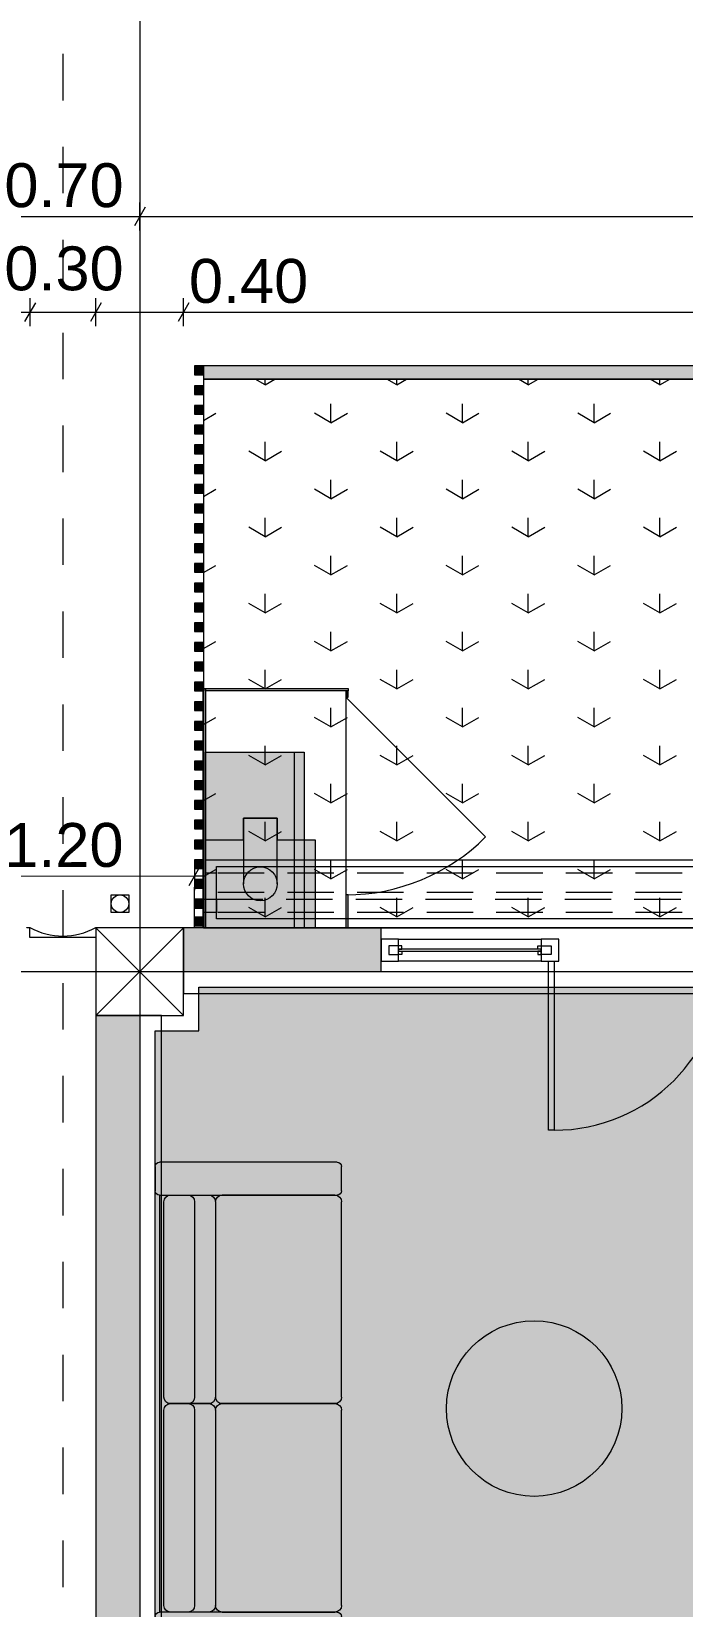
# Model space of a CAD drawing. Header units: millimetres. Extents: x 475159934 to 476245151, y 4620917055 to 4621447368.
# Drawn here: x 475275731 to 475278699, y 4621003198 to 4621010374 of the extents above; entities that cross this region are included whole.
import ezdxf

# ---------------------------------------------------------------- set-up
doc = ezdxf.new("R2010")
doc.units = ezdxf.units.MM
doc.header["$MEASUREMENT"] = 0
doc.linetypes.add('Dashed', pattern=[423.333333, 211.666667, -211.666667])
doc.linetypes.add('Hidden Line', pattern=[317.5, 211.666667, -105.833333])
for name, color, linetype, lineweight in [('2D Drafting - General_Pen_No__1_Pen_No__7', 7, 'Continuous', 0), ('2D Drafting - General_Pen_No__250_Pen_No__7_Pen_No__250', 7, 'Continuous', 0), ('2D Drafting - General_Pen_No__250_Pen_No__7_Pen_No__7', 7, 'Continuous', 0), ('2D Drafting - General_Pen_No__7_Pen_No__7_Pen_No__7', 7, 'Continuous', 0), ('Doors_Pen_No__7_Pen_No__7_Pen_No__7', 7, 'Continuous', 0), ('G-Anno-Nplt_Pen_No__151', 151, 'Continuous', 0), ('G-Anno-Nplt_Pen_No__4', 7, 'Continuous', 0), ('gegmebi_Pen_No__1_Pen_No__7', 7, 'Continuous', 0), ('gegmebi_Pen_No__7_Pen_No__7', 7, 'Continuous', 0), ('kar-panjara_Pen_No__7_Pen_No__7_Pen_No__7', 7, 'Continuous', 0), ('New_0_Pen_No__250_Pen_No__255', 255, 'Continuous', 0), ('New_0_Pen_No__250_Pen_No__7', 7, 'Continuous', 0), ('New_2D Drafting - General_Pen_No__250_Pen_No__7_Pen_No__112', 112, 'Continuous', 0), ('New_2D Drafting - General_Pen_No__250_Pen_No__7_Pen_No__250', 7, 'Continuous', 0), ('New_2D Drafting - General_Pen_No__250_Pen_No__7_Pen_No__255', 255, 'Continuous', 0), ('New_2D Drafting - General_Pen_No__250_Pen_No__7_Pen_No__4', 7, 'Continuous', 0), ('New_Interior - Furniture _Pen_No__4', 7, 'Continuous', 0), ('New_reg_nak_Pen_No__250', 7, 'Continuous', 0), ('New_Structural - Bearing_Pen_No__250', 7, 'Continuous', 0), ('zoma_Pen_No__142', 142, 'Continuous', 0), ('zoma_Pen_No__5_Pen_No__5', 5, 'Continuous', 0)]:
    doc.layers.add(name, color=color, linetype=linetype, lineweight=lineweight)
doc.layers.add('New_Interior - Furniture', color=7, linetype='Continuous')
doc.layers.add('zoma', color=7, linetype='Continuous')
doc.layers.add('New_Interior - Furniture _Pen_No__252', color=7, linetype='Continuous', lineweight=0, true_color=0x666666)
doc.styles.add('GENERATED_STYLE_3', font='arial.ttf')
doc.dimstyles.new('GENERATED_STYLE__22', dxfattribs={"dimtxt": 200, "dimasz": 64.421331, "dimexe": 0.18, "dimexo": 300, "dimgap": 0, "dimtad": 1, "dimtih": 1, "dimtoh": 1, "dimlfac": 0.001, "dimzin": 0, "dimdsep": 46, "dimtxsty": 'GENERATED_STYLE_3', "dimblk": 'ARROWHEAD_2', "dimblk1": 'ARROWHEAD_2', "dimblk2": 'ARROWHEAD_2', "dimcen": 0.09, "dimclrd": 142, "dimclre": 142, "dimclrt": 142, "dimadec": 0, "dimazin": 0, "dimtfac": 1, "dimtdec": 4, "dimtmove": 0, "dimatfit": 3, "dimfxl": 1, "dimtolj": 1, "dimtzin": 0, "dimarcsym": 0})
doc.dimstyles.new('GENERATED_STYLE__3', dxfattribs={"dimtxt": 200, "dimasz": 64.421331, "dimexe": 0.18, "dimexo": 3, "dimgap": 0, "dimtad": 1, "dimtih": 1, "dimtoh": 1, "dimlfac": 0.001, "dimzin": 0, "dimdsep": 46, "dimtxsty": 'GENERATED_STYLE_3', "dimblk": 'ARROWHEAD_2', "dimblk1": 'ARROWHEAD_2', "dimblk2": 'ARROWHEAD_2', "dimcen": 0.09, "dimclrd": 142, "dimclre": 142, "dimclrt": 142, "dimadec": 0, "dimazin": 0, "dimtfac": 1, "dimtdec": 4, "dimtmove": 0, "dimatfit": 3, "dimfxl": 1, "dimtolj": 1, "dimtzin": 0, "dimarcsym": 0})
doc.dimstyles.new('GENERATED_STYLE__6', dxfattribs={"dimtxt": 200, "dimasz": 64.421331, "dimexe": 0.18, "dimexo": 3, "dimgap": 0, "dimtad": 1, "dimlfac": 0.001, "dimzin": 0, "dimdsep": 46, "dimtxsty": 'GENERATED_STYLE_3', "dimblk": 'ARROWHEAD_2', "dimblk1": 'ARROWHEAD_2', "dimblk2": 'ARROWHEAD_2', "dimcen": 0.09, "dimclrd": 142, "dimclre": 142, "dimclrt": 142, "dimadec": 0, "dimazin": 0, "dimtfac": 1, "dimtdec": 4, "dimtmove": 0, "dimatfit": 3, "dimfxl": 1, "dimtolj": 1, "dimtzin": 0, "dimarcsym": 0})
doc.dimstyles.new('GENERATED_STYLE__7', dxfattribs={"dimtxt": 200, "dimasz": 64.421331, "dimexe": 0.18, "dimexo": 3, "dimgap": 0, "dimtad": 1, "dimtih": 1, "dimtoh": 1, "dimlfac": 0.001, "dimzin": 0, "dimdsep": 46, "dimtxsty": 'GENERATED_STYLE_3', "dimblk": 'ARROWHEAD_2', "dimblk1": 'ARROWHEAD_2', "dimblk2": 'ARROWHEAD_2', "dimcen": 0.09, "dimclrd": 142, "dimclre": 142, "dimclrt": 142, "dimadec": 0, "dimazin": 0, "dimtfac": 1, "dimtdec": 4, "dimtmove": 2, "dimatfit": 3, "dimfxl": 1, "dimtolj": 1, "dimtzin": 0, "dimarcsym": 0})

# ---------------------------------------------------------------- blocks, each defined once
blk = doc.blocks.new('Designer Table 05 26')
at = {"layer": 'New_Interior - Furniture _Pen_No__252', "color": 251, "linetype": 'Continuous', "lineweight": 0, "true_color": 0x666666, "flags": 128}
blk.add_lwpolyline([(400, 0, 1), (-400, 0, 1)], format="xyb", close=True, dxfattribs=at)
blk = doc.blocks.new('Sofa 23')
at = {"layer": 'New_Interior - Furniture _Pen_No__252', "color": 251, "linetype": 'Continuous', "lineweight": 0, "true_color": 0x666666}
for p, q in [((0, 20), (0, 830)), ((20, 850), (130, 850)), ((150, 830), (150, 20)), ((150, 830), (2050, 830)), ((1070, 810), (180, 810)), ((2020, 810), (1130, 810)), ((2050, 20), (2050, 830)), ((2070, 850), (2180, 850)), ((2200, 830), (2200, 20)), ((150, 780), (150, 604.7)), ((1100, 604.7), (1100, 780)), ((1100, 780), (1100, 604.7)), ((2050, 604.7), (2050, 780)), ((180, 670), (1070, 670)), ((1130, 670), (2020, 670)), ((180, 574.7), (1070, 574.7)), ((180, 574.7), (1070, 574.7)), ((1130, 574.7), (2020, 574.7)), ((1130, 574.7), (2020, 574.7)), ((150, 30), (150, 544.7)), ((1100, 544.7), (1100, 30)), ((1100, 30), (1100, 544.7)), ((2050, 544.7), (2050, 30)), ((130, 0), (20, 0)), ((1070, 0), (180, 0)), ((2020, 0), (1130, 0)), ((2180, 0), (2070, 0))]:
    blk.add_line(p, q, dxfattribs=at)
for centre, radius, start, end in [((20, 830), 20, 90, 180), ((130, 830), 20, 0, 90), ((180, 780), 30, 90, 180), ((1070, 780), 30, 0, 90), ((1130, 780), 30, 90, 180), ((2020, 780), 30, 0, 90), ((2070, 830), 20, 90, 180), ((2180, 830), 20, 0, 90), ((180, 700), 30, 180, 270), ((1070, 700), 30, 270, 0), ((1130, 700), 30, 180, 270), ((2020, 700), 30, 270, 0), ((180, 604.7), 30, 180, 270), ((180, 544.7), 30, 90, 180), ((1070, 604.7), 30, 270, 0), ((1070, 544.7), 30, 0, 90), ((1130, 604.7), 30, 180, 270), ((1130, 544.7), 30, 90, 180), ((2020, 604.7), 30, 270, 0), ((2020, 544.7), 30, 0, 90), ((20, 20), 20, 180, 270), ((130, 20), 20, 270, 0), ((180, 30), 30, 180, 270), ((1070, 30), 30, 270, 0), ((1130, 30), 30, 180, 270), ((2020, 30), 30, 270, 0), ((2070, 20), 20, 180, 270), ((2180, 20), 20, 270, 0)]:
    blk.add_arc(centre, radius, start, end, dxfattribs=at)
blk = doc.blocks.new('*D1577', base_point=(475826095.8, 4621095193.2))
at = {"layer": 'zoma_Pen_No__142', "color": 142, "linetype": 'Continuous', "lineweight": 0, "transparency": 16777216}
for p, q in [((475275524.3, 4621009467.1), (475275524.3, 4621009594.3)), ((475276224.3, 4621009467.1), (475276224.3, 4621009594.3)), ((475275548.8, 4621009573.1), (475275499.9, 4621009488.3)), ((475275524.3, 4621009530.7), (475276224.3, 4621009530.7)), ((475276248.8, 4621009573.1), (475276199.9, 4621009488.3))]:
    blk.add_line(p, q, dxfattribs=at)
at = {"layer": 'zoma_Pen_No__142', "color": 142, "lineweight": 0, "transparency": 16777216, "insert": (475275607.4, 4621009570.7), "char_height": 200, "attachment_point": 7, "style": 'GENERATED_STYLE_3'}
blk.add_mtext('\\A1;{\\pql;\\fArial|b0|i0|c204|p0;\\W1.000000;0.70}', dxfattribs=at)
blk = doc.blocks.new('ARROWHEAD_2')
at = {"color": 0, "linetype": 'Continuous', "lineweight": 0}
for p, q in [((0, 0), (-1, 0)), ((-0.38, -0.66), (0.38, 0.66))]:
    blk.add_line(p, q, dxfattribs=at)
blk = doc.blocks.new('*D1578', base_point=(475826095.8, 4621095193.2))
at = {"layer": 'zoma_Pen_No__142', "color": 142, "linetype": 'Continuous', "lineweight": 0, "transparency": 16777216}
for p, q in [((475276224.3, 4621009467.1), (475276224.3, 4621009594.3)), ((475283124.3, 4621009467.1), (475283124.3, 4621009594.3)), ((475276248.8, 4621009573.1), (475276199.9, 4621009488.3)), ((475276224.3, 4621009530.7), (475283124.3, 4621009530.7)), ((475283148.8, 4621009573.1), (475283099.9, 4621009488.3))]:
    blk.add_line(p, q, dxfattribs=at)
at = {"layer": 'zoma_Pen_No__142', "color": 142, "lineweight": 0, "transparency": 16777216, "insert": (475279407.4, 4621009570.7), "char_height": 200, "attachment_point": 7, "style": 'GENERATED_STYLE_3'}
blk.add_mtext('\\A1;{\\pql;\\fArial|b0|i0|c204|p0;\\W1.000000;6.90}', dxfattribs=at)
blk = doc.blocks.new('*D1595', base_point=(475826095.8, 4621095193.2))
at = {"layer": 'zoma_Pen_No__142', "color": 142, "linetype": 'Continuous', "lineweight": 0, "transparency": 16777216}
for p, q in [((475275324.3, 4621009031.1), (475275324.3, 4621009158.3)), ((475275724.3, 4621009031.1), (475275724.3, 4621009158.3)), ((475275348.8, 4621009137.1), (475275299.9, 4621009052.3)), ((475275324.3, 4621009094.7), (475275724.3, 4621009094.7)), ((475275748.8, 4621009137.1), (475275699.9, 4621009052.3))]:
    blk.add_line(p, q, dxfattribs=at)
at = {"layer": 'zoma_Pen_No__142', "color": 142, "lineweight": 0, "transparency": 16777216, "insert": (475275607.4, 4621009191.8), "char_height": 200, "attachment_point": 7, "style": 'GENERATED_STYLE_3'}
blk.add_mtext('\\A1;{\\pql;\\fArial|b0|i0|c204|p0;\\W1.000000;0.30}', dxfattribs=at)
blk = doc.blocks.new('*D1596', base_point=(475826095.8, 4621095193.2))
at = {"layer": 'zoma_Pen_No__142', "color": 142, "linetype": 'Continuous', "lineweight": 0, "transparency": 16777216}
for p, q in [((475275724.3, 4621009031.1), (475275724.3, 4621009158.3)), ((475276024.3, 4621009031.1), (475276024.3, 4621009158.3)), ((475275748.8, 4621009137.1), (475275699.9, 4621009052.3)), ((475275724.3, 4621009094.7), (475276024.3, 4621009094.7)), ((475276048.8, 4621009137.1), (475275999.9, 4621009052.3))]:
    blk.add_line(p, q, dxfattribs=at)
blk = doc.blocks.new('*D1597', base_point=(475826095.8, 4621095193.2))
at = {"layer": 'zoma_Pen_No__142', "color": 142, "linetype": 'Continuous', "lineweight": 0, "transparency": 16777216}
for p, q in [((475276024.3, 4621009031.1), (475276024.3, 4621009158.3)), ((475276424.3, 4621009031.1), (475276424.3, 4621009158.3)), ((475276048.8, 4621009137.1), (475275999.9, 4621009052.3)), ((475276024.3, 4621009094.7), (475276424.3, 4621009094.7)), ((475276448.8, 4621009137.1), (475276399.9, 4621009052.3))]:
    blk.add_line(p, q, dxfattribs=at)
blk = doc.blocks.new('*D1598', base_point=(475826095.8, 4621095193.2))
at = {"layer": 'zoma_Pen_No__142', "color": 142, "linetype": 'Continuous', "lineweight": 0, "transparency": 16777216}
for p, q in [((475276424.3, 4621009031.1), (475276424.3, 4621009158.3)), ((475282924.3, 4621009031.1), (475282924.3, 4621009158.3)), ((475276448.8, 4621009137.1), (475276399.9, 4621009052.3)), ((475276424.3, 4621009094.7), (475282924.3, 4621009094.7)), ((475282948.8, 4621009137.1), (475282899.9, 4621009052.3))]:
    blk.add_line(p, q, dxfattribs=at)
at = {"layer": 'zoma_Pen_No__142', "color": 142, "lineweight": 0, "transparency": 16777216, "char_height": 200, "attachment_point": 7, "style": 'GENERATED_STYLE_3'}
for s, insert in [('\\A1;{\\pql;\\fArial|b0|i0|c204|p0;\\W1.000000;0.40}', (475276448.8, 4621009134.7)), ('\\A1;{\\pql;\\fArial|b0|i0|c204|p0;\\W1.000000;6.50}', (475279407.4, 4621009134.7)), ('\\A1;{\\pql;\\fArial|b0|i0|c204|p0;\\W1.000000;0.40}', (475282366, 4621009134.7))]:
    blk.add_mtext(s, dxfattribs=dict(at, insert=insert))
blk = doc.blocks.new('*D1607', base_point=(475826095.8, 4621095193.2))
at = {"layer": 'zoma_Pen_No__142', "color": 142, "linetype": 'Continuous', "lineweight": 0, "transparency": 16777216}
for p, q in [((475299263.8, 4621006290.2), (475299136.7, 4621006290.2)), ((475299242.6, 4621006265.8), (475299157.9, 4621006314.7)), ((475299200.3, 4621006290.2), (475299200.3, 4621006331.7)), ((475299200.3, 4620986935.6), (475299200.3, 4621006290.2)), ((475299263.8, 4620986935.6), (475299136.7, 4620986935.6)), ((475299157.9, 4620986960.1), (475299242.6, 4620986911.1)), ((475299200.3, 4620986894.2), (475299200.3, 4620986935.6))]:
    blk.add_line(p, q, dxfattribs=at)
at = {"layer": 'zoma_Pen_No__142', "color": 142, "lineweight": 0, "transparency": 16777216, "insert": (475299160.3, 4620996269.7), "char_height": 200, "attachment_point": 7, "rotation": 90, "style": 'GENERATED_STYLE_3'}
blk.add_mtext('\\A1;{\\pql;\\fArial|b0|i0|c204|p0;\\W1.000000;19.35}', dxfattribs=at)
blk = doc.blocks.new('*D1617', base_point=(475826095.8, 4621095193.2))
at = {"layer": 'zoma_Pen_No__142', "color": 142, "linetype": 'Continuous', "lineweight": 0, "transparency": 16777216}
for p, q in [((475298483.3, 4621005890.2), (475298356.1, 4621005890.2)), ((475298377.3, 4621005914.7), (475298462.1, 4621005865.8)), ((475298419.7, 4621002135.6), (475298419.7, 4621005890.2)), ((475298483.3, 4621002135.6), (475298356.1, 4621002135.6)), ((475298377.3, 4621002160.1), (475298462.1, 4621002111.1))]:
    blk.add_line(p, q, dxfattribs=at)
at = {"layer": 'zoma_Pen_No__142', "color": 142, "lineweight": 0, "transparency": 16777216, "char_height": 200, "attachment_point": 7, "rotation": 90, "style": 'GENERATED_STYLE_3'}
for s, insert in [('\\A1;{\\pql;\\fArial|b0|i0|c204|p0;\\W1.000000;0.40}', (475298379.7, 4621005331.9)), ('\\A1;{\\pql;\\fArial|b0|i0|c204|p0;\\W1.000000;3.75}', (475298379.7, 4621003746))]:
    blk.add_mtext(s, dxfattribs=dict(at, insert=insert))
blk = doc.blocks.new('*D1618', base_point=(475826095.8, 4621095193.2))
at = {"layer": 'zoma_Pen_No__142', "color": 142, "linetype": 'Continuous', "lineweight": 0, "transparency": 16777216}
for p, q in [((475298483.3, 4621006290.2), (475298356.1, 4621006290.2)), ((475298462.1, 4621006265.8), (475298377.3, 4621006314.7)), ((475298419.7, 4621006290.2), (475298419.7, 4621006331.7)), ((475298419.7, 4621005890.2), (475298419.7, 4621006290.2)), ((475298483.3, 4621005890.2), (475298356.1, 4621005890.2)), ((475298377.3, 4621005914.7), (475298462.1, 4621005865.8))]:
    blk.add_line(p, q, dxfattribs=at)
blk = doc.blocks.new('*D1645', base_point=(475826095.8, 4621095193.2))
at = {"layer": 'zoma_Pen_No__142', "color": 142, "linetype": 'Continuous', "lineweight": 0, "transparency": 16777216}
for p, q in [((475275273.5, 4621006586.8), (475275273.8, 4621006459.6)), ((475276449.9, 4621006483.3), (475276498.7, 4621006568.2)), ((475276474.2, 4621006589.3), (475276474.5, 4621006462.2)), ((475275273.7, 4621006523.2), (475275232.2, 4621006523.1)), ((475275298, 4621006565.6), (475275249.3, 4621006480.8)), ((475276474.3, 4621006525.8), (475275273.7, 4621006523.2)), ((475276515.8, 4621006525.9), (475276474.3, 4621006525.8))]:
    blk.add_line(p, q, dxfattribs=at)
at = {"layer": 'zoma_Pen_No__142', "color": 142, "lineweight": 0, "transparency": 16777216, "insert": (475275607, 4621006563.9), "char_height": 200, "attachment_point": 7, "rotation": 0.12218, "style": 'GENERATED_STYLE_3'}
blk.add_mtext('\\A1;{\\pql;\\fArial|b0|i0|c204|p0;\\W1.000000;1.20}', dxfattribs=at)
blk = doc.blocks.new('Awning 26_4')
at = {"layer": 'New_Interior - Furniture _Pen_No__4', "color": 7, "linetype": 'Continuous', "lineweight": 0}
for p, q in [((0, 0), (40, 0)), ((0, -185), (0, 0)), ((40, 0), (40, -185)), ((6410, 0), (6450, 0)), ((6410, -185), (6410, 0)), ((6450, 0), (6450, -185)), ((40, -70), (100, -70)), ((40, -130), (40, -70)), ((100, -70), (100, -130)), ((6350, -70), (6410, -70)), ((6350, -130), (6350, -70)), ((6410, -70), (6410, -130)), ((100, -130), (40, -130)), ((6410, -130), (6350, -130)), ((40, -185), (0, -185)), ((6450, -185), (6410, -185)), ((50, -308.5), (50, -248.5)), ((50, -248.5), (100, -248.5)), ((6350, -248.5), (6400, -248.5)), ((6400, -308.5), (6400, -248.5)), ((50, -308.5), (6400, -308.5))]:
    blk.add_line(p, q, dxfattribs=at)
at = {"layer": 'New_Interior - Furniture _Pen_No__4', "color": 7, "linetype": 'Hidden Line', "lineweight": 0}
for p, q in [((100, -70), (6350, -70)), ((100, -130), (100, -70)), ((6350, -70), (6350, -130)), ((6350, -130), (100, -130)), ((100, -160), (6350, -160)), ((100, -248.5), (6350, -248.5))]:
    blk.add_line(p, q, dxfattribs=at)
at = {"layer": 'New_Interior - Furniture _Pen_No__4', "color": 7, "linetype": 'Continuous', "lineweight": 0, "flags": 128}
blk.add_lwpolyline([(100, -40), (6350, -40), (6350, -278.5), (100, -278.5)], close=True, dxfattribs=at)

msp = doc.modelspace()

# ---------------------------------------------------------------- hatches: boundary and pattern name
at = {"layer": '2D Drafting - General_Pen_No__250_Pen_No__7_Pen_No__7', "linetype": 'Continuous', "lineweight": 0}
for points in [[(475276524.446, 4621006290.239), (475276514.446, 4621006290.239), (475276514.446, 4621007380.188), (475276524.446, 4621007380.188)], [(475277174.341, 4621007380.188), (475277174.341, 4621007370.188), (475276524.446, 4621007370.188), (475276524.446, 4621007380.188)], [(475277174.436, 4621007370.188), (475277164.436, 4621007370.188), (475277164.436, 4621007340.188), (475277174.436, 4621007340.188)], [(475277174.436, 4621006440.189), (475277164.436, 4621006440.189), (475277164.436, 4621006290.239), (475277174.436, 4621006290.239)], [(475276424.336, 4621006090.285), (475277324.689, 4621006090.285), (475277324.689, 4621006290.285), (475276424.336, 4621006290.285)], [(475276224.343, 4621005890.239), (475276224.343, 4620998890.239), (475276024.343, 4620998890.239), (475276024.343, 4621005890.239)]]:
    msp.add_hatch(color=7, dxfattribs=at).paths.add_polyline_path(points)
at = {"layer": 'G-Anno-Nplt_Pen_No__151', "linetype": 'Continuous', "lineweight": 0, "true_color": 0x1f2f3f}
msp.add_hatch(color=169, dxfattribs=at).paths.add_polyline_path([(475276294.361, 4621005820.285), (475276494.354, 4621005820.285), (475276494.354, 4621006020.285), (475282854.361, 4621006020.285), (475282854.361, 4621005820.285), (475282854.361, 4621002557.922), (475282924.361, 4621002557.922), (475282924.361, 4621000880.618), (475282454.394, 4621000880.618), (475282454.394, 4621000590.246), (475281124.361, 4621000590.246), (475281124.361, 4620998890.285), (475278668.613, 4620998890.285), (475278668.613, 4620998960.285), (475276694.361, 4620998960.285), (475276694.361, 4620999550.427), (475276294.361, 4620999550.427)])
at = {"layer": 'New_0_Pen_No__250_Pen_No__255', "linetype": 'Continuous', "lineweight": 0}
for points in [[(475276514.644, 4621008849.893), (475276474.349, 4621008849.893), (475276474.349, 4621008810.239), (475276514.644, 4621008810.239)], [(475282884.054, 4621008849.893), (475276514.644, 4621008849.893), (475276514.644, 4621008790.239), (475282884.054, 4621008790.239)], [(475276514.644, 4621008759.893), (475276474.349, 4621008759.893), (475276474.349, 4621008720.239), (475276514.644, 4621008720.239)], [(475276514.644, 4621008669.893), (475276474.349, 4621008669.893), (475276474.349, 4621008630.239), (475276514.644, 4621008630.239)], [(475276514.644, 4621008579.893), (475276474.349, 4621008579.893), (475276474.349, 4621008540.239), (475276514.644, 4621008540.239)], [(475276514.644, 4621008489.893), (475276474.349, 4621008489.893), (475276474.349, 4621008450.239), (475276514.644, 4621008450.239)], [(475276514.644, 4621008399.893), (475276474.349, 4621008399.893), (475276474.349, 4621008360.239), (475276514.644, 4621008360.239)], [(475276514.644, 4621008309.893), (475276474.349, 4621008309.893), (475276474.349, 4621008270.239), (475276514.644, 4621008270.239)], [(475276514.644, 4621008219.893), (475276474.349, 4621008219.893), (475276474.349, 4621008180.239), (475276514.644, 4621008180.239)], [(475276514.644, 4621008129.893), (475276474.349, 4621008129.893), (475276474.349, 4621008090.239), (475276514.644, 4621008090.239)], [(475276514.644, 4621008039.893), (475276474.349, 4621008039.893), (475276474.349, 4621008000.239), (475276514.644, 4621008000.239)], [(475276514.644, 4621007949.893), (475276474.349, 4621007949.893), (475276474.349, 4621007910.239), (475276514.644, 4621007910.239)], [(475276514.644, 4621007859.893), (475276474.349, 4621007859.893), (475276474.349, 4621007820.239), (475276514.644, 4621007820.239)], [(475276514.644, 4621007769.893), (475276474.349, 4621007769.893), (475276474.349, 4621007730.239), (475276514.644, 4621007730.239)], [(475276514.644, 4621007679.893), (475276474.349, 4621007679.893), (475276474.349, 4621007640.239), (475276514.644, 4621007640.239)], [(475276514.644, 4621007589.893), (475276474.349, 4621007589.893), (475276474.349, 4621007550.239), (475276514.644, 4621007550.239)], [(475276514.644, 4621007499.893), (475276474.349, 4621007499.893), (475276474.349, 4621007460.239), (475276514.644, 4621007460.239)], [(475276514.644, 4621007409.893), (475276474.349, 4621007409.893), (475276474.349, 4621007370.239), (475276514.644, 4621007370.239)], [(475276514.644, 4621007319.893), (475276474.349, 4621007319.893), (475276474.349, 4621007280.239), (475276514.644, 4621007280.239)], [(475276514.644, 4621007229.893), (475276474.349, 4621007229.893), (475276474.349, 4621007190.239), (475276514.644, 4621007190.239)], [(475276514.644, 4621007139.893), (475276474.349, 4621007139.893), (475276474.349, 4621007100.239), (475276514.644, 4621007100.239)], [(475276514.644, 4621007049.893), (475276474.349, 4621007049.893), (475276474.349, 4621007010.239), (475276514.644, 4621007010.239)], [(475276514.644, 4621006959.893), (475276474.349, 4621006959.893), (475276474.349, 4621006920.239), (475276514.644, 4621006920.239)], [(475276514.644, 4621006869.893), (475276474.349, 4621006869.893), (475276474.349, 4621006830.239), (475276514.644, 4621006830.239)], [(475276514.644, 4621006779.893), (475276474.349, 4621006779.893), (475276474.349, 4621006740.239), (475276514.644, 4621006740.239)], [(475276514.644, 4621006689.893), (475276474.349, 4621006689.893), (475276474.349, 4621006650.239), (475276514.644, 4621006650.239)], [(475276514.644, 4621006599.893), (475276474.349, 4621006599.893), (475276474.349, 4621006560.239), (475276514.644, 4621006560.239)], [(475276514.644, 4621006509.893), (475276474.349, 4621006509.893), (475276474.349, 4621006470.239), (475276514.644, 4621006470.239)], [(475276514.644, 4621006419.893), (475276474.349, 4621006419.893), (475276474.349, 4621006380.239), (475276514.644, 4621006380.239)], [(475276514.644, 4621006339.249), (475276474.349, 4621006339.249), (475276474.349, 4621006299.596), (475276514.644, 4621006299.596)]]:
    msp.add_hatch(color=255, dxfattribs=at).paths.add_polyline_path(points)
at = {"layer": 'New_2D Drafting - General_Pen_No__250_Pen_No__7_Pen_No__112', "linetype": 'Continuous', "lineweight": 0}
h = msp.add_hatch(dxfattribs=at)
h.set_pattern_fill('GRASS', color=112, style=0, pattern_type=2)
h.set_pattern_definition([(90, (475826095.76, 4621095193.2), (-600, 0), [86.60254, -259.80762]), (90, (475826395.76, 4621095366.4), (-600, 0), [86.60254, -259.80762]), (30, (475826095.76, 4621095193.2), (-300, 519.61524), [86.60254, -259.80762]), (30, (475826095.76, 4621095539.6), (-300, 519.61524), [86.60254, -259.80762]), (150, (475826095.76, 4621095193.2), (300, 519.61524), [86.60254, -259.80762]), (150, (475826095.76, 4621095539.6), (300, 519.61524), [86.60254, -259.80762])])
h.paths.add_polyline_path([(475276514.644, 4621006290.239), (475282884.054, 4621006290.239), (475282884.054, 4621008790.239), (475276514.644, 4621008790.239)])
at = {"layer": 'New_2D Drafting - General_Pen_No__250_Pen_No__7_Pen_No__255', "linetype": 'Continuous', "lineweight": 0}
for points in [[(475276524.438, 4621006290.24), (475276974.438, 4621006290.239), (475276974.438, 4621007090.239), (475276524.438, 4621007090.24)], [(475276524.438, 4621006290.24), (475276524.446, 4621006690.235), (475276697.423, 4621006690.237), (475276697.422, 4621006790.24), (475276851.448, 4621006790.241), (475276851.449, 4621006690.238), (475277024.434, 4621006690.239), (475277024.438, 4621006290.244)]]:
    msp.add_hatch(color=255, dxfattribs=at).paths.add_polyline_path(points)

# ---------------------------------------------------------------- linework, layer by layer
at = {"layer": '2D Drafting - General_Pen_No__1_Pen_No__7', "color": 7, "linetype": 'Continuous', "lineweight": 0}
for p, q in [((475276424.343, 4621005890.239), (475276024.343, 4621006290.239)), ((475276024.343, 4621005890.239), (475276424.343, 4621006290.239))]:
    msp.add_line(p, q, dxfattribs=at)
at = {"layer": '2D Drafting - General_Pen_No__1_Pen_No__7', "color": 7, "linetype": 'Continuous', "lineweight": 0, "flags": 128}
for points in [[(475276024.343, 4621005890.239), (475276424.343, 4621005890.239), (475276424.343, 4621006290.239), (475276024.343, 4621006290.239)], [(475276424.343, 4621005990.239), (475282924.343, 4621005990.239), (475282924.343, 4621006290.239), (475276424.343, 4621006290.239)], [(475276324.343, 4620998890.239), (475276324.343, 4621005890.239), (475276024.343, 4621005890.239), (475276024.343, 4620998890.239)]]:
    msp.add_lwpolyline(points, close=True, dxfattribs=at)
at = {"layer": '2D Drafting - General_Pen_No__1_Pen_No__7', "color": 7, "linetype": 'Continuous', "lineweight": 0}
msp.add_circle((475276134.349, 4621006400.246), 40, dxfattribs=at)
at = {"layer": '2D Drafting - General_Pen_No__250_Pen_No__7_Pen_No__250', "color": 7, "linetype": 'Continuous', "lineweight": 0, "flags": 128}
for points in [[(475276524.446, 4621006290.239), (475276514.446, 4621006290.239), (475276514.446, 4621007380.188), (475276524.446, 4621007380.188)], [(475277174.341, 4621007380.188), (475277174.341, 4621007370.188), (475276524.446, 4621007370.188), (475276524.446, 4621007380.188)], [(475277174.436, 4621007370.188), (475277164.436, 4621007370.188), (475277164.436, 4621007340.188), (475277174.436, 4621007340.188)], [(475277174.436, 4621006440.189), (475277164.436, 4621006440.189), (475277164.436, 4621006290.239), (475277174.436, 4621006290.239)], [(475276424.336, 4621006090.285), (475277324.689, 4621006090.285), (475277324.689, 4621006290.285), (475276424.336, 4621006290.285)]]:
    msp.add_lwpolyline(points, close=True, dxfattribs=at)
at = {"layer": '2D Drafting - General_Pen_No__7_Pen_No__7_Pen_No__7', "color": 7, "linetype": 'Continuous', "lineweight": 0, "flags": 128}
msp.add_lwpolyline([(475277404.694, 4621006238.084), (475278054.694, 4621006238.055), (475278054.689, 4621006138.116), (475277404.689, 4621006138.145)], close=True, dxfattribs=at)
at = {"layer": '2D Drafting - General_Pen_No__7_Pen_No__7_Pen_No__7', "color": 7, "linetype": 'Continuous', "lineweight": 0}
msp.add_arc((475278114.378, 4621006138.103), 770.311, 269.9974687, 359.994289, dxfattribs=at)
at = {"layer": 'Doors_Pen_No__7_Pen_No__7_Pen_No__7', "color": 7, "linetype": 'Continuous', "lineweight": 0, "flags": 128}
msp.add_lwpolyline([(475278087.712, 4621006138.104), (475278114.378, 4621006138.103), (475278114.344, 4621005367.792), (475278087.678, 4621005367.793)], close=True, dxfattribs=at)
at = {"layer": 'G-Anno-Nplt_Pen_No__4', "color": 7, "linetype": 'Continuous', "lineweight": 0, "flags": 128}
msp.add_lwpolyline([(475276294.361, 4621005820.285), (475276494.354, 4621005820.285), (475276494.354, 4621006020.285), (475282854.361, 4621006020.285), (475282854.361, 4621005820.285), (475282854.361, 4621002557.922), (475282924.361, 4621002557.922), (475282924.361, 4621000880.618), (475282454.394, 4621000880.618), (475282454.394, 4621000590.246), (475281124.361, 4621000590.246), (475281124.361, 4620998890.285), (475278668.613, 4620998890.285), (475278668.613, 4620998960.285), (475276694.361, 4620998960.285), (475276694.361, 4620999550.427), (475276294.361, 4620999550.427)], close=True, dxfattribs=at)
at = {"layer": 'gegmebi_Pen_No__1_Pen_No__7', "color": 7, "linetype": 'Continuous', "lineweight": 0, "flags": 128}
for points in [[(475276851.451, 4621006490.24), (475276851.448, 4621006790.241), (475276697.422, 4621006790.24), (475276697.425, 4621006490.238)], [(475276851.449, 4621006690.238), (475277024.434, 4621006690.239), (475277024.438, 4621006290.244), (475276524.438, 4621006290.24)]]:
    msp.add_lwpolyline(points, dxfattribs=at)
at = {"layer": 'gegmebi_Pen_No__7_Pen_No__7', "color": 7, "linetype": 'Continuous', "lineweight": 0}
for p, q in [((475276094.349, 4621006360.246), (475276094.349, 4621006440.246)), ((475276094.349, 4621006440.246), (475276174.349, 4621006440.246)), ((475276174.349, 4621006440.246), (475276174.349, 4621006360.246)), ((475276174.349, 4621006360.246), (475276094.349, 4621006360.246))]:
    msp.add_line(p, q, dxfattribs=at)
at = {"layer": 'kar-panjara_Pen_No__7_Pen_No__7_Pen_No__7', "color": 7, "linetype": 'Continuous', "lineweight": 0, "flags": 128}
for points in [[(475277404.694, 4621006238.084), (475277324.694, 4621006238.087), (475277324.689, 4621006138.087), (475277404.689, 4621006138.084)], [(475278134.694, 4621006238.112), (475278054.694, 4621006238.116), (475278054.689, 4621006138.116), (475278134.689, 4621006138.112)], [(475277359.691, 4621006168.147), (475277404.691, 4621006168.145), (475277404.691, 4621006183.145), (475277404.692, 4621006193.145), (475277419.692, 4621006193.144), (475277419.692, 4621006208.144), (475277359.692, 4621006208.147)], [(475277404.691, 4621006183.145), (475278054.691, 4621006183.116), (475278054.692, 4621006193.116), (475277404.692, 4621006193.145)], [(475277419.691, 4621006168.144), (475277404.691, 4621006168.145), (475277404.691, 4621006183.145), (475277419.691, 4621006183.144)], [(475278039.691, 4621006168.117), (475278054.691, 4621006168.116), (475278054.691, 4621006183.116), (475278039.691, 4621006183.117)], [(475278099.691, 4621006168.114), (475278054.691, 4621006168.116), (475278054.691, 4621006183.116), (475278054.692, 4621006193.116), (475278039.692, 4621006193.117), (475278039.692, 4621006208.117), (475278099.692, 4621006208.114)]]:
    msp.add_lwpolyline(points, close=True, dxfattribs=at)
at = {"layer": 'New_0_Pen_No__250_Pen_No__7', "color": 7, "linetype": 'Continuous', "lineweight": 0, "flags": 128}
for points in [[(475276514.644, 4621008849.893), (475276474.349, 4621008849.893), (475276474.349, 4621008810.239), (475276514.644, 4621008810.239)], [(475282884.054, 4621008849.893), (475276514.644, 4621008849.893), (475276514.644, 4621008790.239), (475282884.054, 4621008790.239)], [(475276514.644, 4621008759.893), (475276474.349, 4621008759.893), (475276474.349, 4621008720.239), (475276514.644, 4621008720.239)], [(475276514.644, 4621008669.893), (475276474.349, 4621008669.893), (475276474.349, 4621008630.239), (475276514.644, 4621008630.239)], [(475276514.644, 4621008579.893), (475276474.349, 4621008579.893), (475276474.349, 4621008540.239), (475276514.644, 4621008540.239)], [(475276514.644, 4621008489.893), (475276474.349, 4621008489.893), (475276474.349, 4621008450.239), (475276514.644, 4621008450.239)], [(475276514.644, 4621008399.893), (475276474.349, 4621008399.893), (475276474.349, 4621008360.239), (475276514.644, 4621008360.239)], [(475276514.644, 4621008309.893), (475276474.349, 4621008309.893), (475276474.349, 4621008270.239), (475276514.644, 4621008270.239)], [(475276514.644, 4621008219.893), (475276474.349, 4621008219.893), (475276474.349, 4621008180.239), (475276514.644, 4621008180.239)], [(475276514.644, 4621008129.893), (475276474.349, 4621008129.893), (475276474.349, 4621008090.239), (475276514.644, 4621008090.239)], [(475276514.644, 4621008039.893), (475276474.349, 4621008039.893), (475276474.349, 4621008000.239), (475276514.644, 4621008000.239)], [(475276514.644, 4621007949.893), (475276474.349, 4621007949.893), (475276474.349, 4621007910.239), (475276514.644, 4621007910.239)], [(475276514.644, 4621007859.893), (475276474.349, 4621007859.893), (475276474.349, 4621007820.239), (475276514.644, 4621007820.239)], [(475276514.644, 4621007769.893), (475276474.349, 4621007769.893), (475276474.349, 4621007730.239), (475276514.644, 4621007730.239)], [(475276514.644, 4621007679.893), (475276474.349, 4621007679.893), (475276474.349, 4621007640.239), (475276514.644, 4621007640.239)], [(475276514.644, 4621007589.893), (475276474.349, 4621007589.893), (475276474.349, 4621007550.239), (475276514.644, 4621007550.239)], [(475276514.644, 4621007499.893), (475276474.349, 4621007499.893), (475276474.349, 4621007460.239), (475276514.644, 4621007460.239)], [(475276514.644, 4621007409.893), (475276474.349, 4621007409.893), (475276474.349, 4621007370.239), (475276514.644, 4621007370.239)], [(475276514.644, 4621007319.893), (475276474.349, 4621007319.893), (475276474.349, 4621007280.239), (475276514.644, 4621007280.239)], [(475276514.644, 4621007229.893), (475276474.349, 4621007229.893), (475276474.349, 4621007190.239), (475276514.644, 4621007190.239)], [(475276514.644, 4621007139.893), (475276474.349, 4621007139.893), (475276474.349, 4621007100.239), (475276514.644, 4621007100.239)], [(475276514.644, 4621007049.893), (475276474.349, 4621007049.893), (475276474.349, 4621007010.239), (475276514.644, 4621007010.239)], [(475276514.644, 4621006959.893), (475276474.349, 4621006959.893), (475276474.349, 4621006920.239), (475276514.644, 4621006920.239)], [(475276514.644, 4621006869.893), (475276474.349, 4621006869.893), (475276474.349, 4621006830.239), (475276514.644, 4621006830.239)], [(475276514.644, 4621006779.893), (475276474.349, 4621006779.893), (475276474.349, 4621006740.239), (475276514.644, 4621006740.239)], [(475276514.644, 4621006689.893), (475276474.349, 4621006689.893), (475276474.349, 4621006650.239), (475276514.644, 4621006650.239)], [(475276514.644, 4621006599.893), (475276474.349, 4621006599.893), (475276474.349, 4621006560.239), (475276514.644, 4621006560.239)], [(475276514.644, 4621006509.893), (475276474.349, 4621006509.893), (475276474.349, 4621006470.239), (475276514.644, 4621006470.239)], [(475276514.644, 4621006419.893), (475276474.349, 4621006419.893), (475276474.349, 4621006380.239), (475276514.644, 4621006380.239)], [(475276514.644, 4621006339.249), (475276474.349, 4621006339.249), (475276474.349, 4621006299.596), (475276514.644, 4621006299.596)]]:
    msp.add_lwpolyline(points, close=True, dxfattribs=at)
at = {"layer": 'New_2D Drafting - General_Pen_No__250_Pen_No__7_Pen_No__250', "color": 7, "linetype": 'Continuous', "lineweight": 0, "flags": 128}
msp.add_lwpolyline([(475276524.438, 4621006290.24), (475276524.446, 4621006690.235), (475276697.423, 4621006690.237), (475276697.422, 4621006790.24), (475276851.448, 4621006790.241), (475276851.449, 4621006690.238), (475277024.434, 4621006690.239), (475277024.438, 4621006290.244)], close=True, dxfattribs=at)
at = {"layer": 'New_2D Drafting - General_Pen_No__250_Pen_No__7_Pen_No__4', "color": 7, "linetype": 'Continuous', "lineweight": 0, "flags": 128}
msp.add_lwpolyline([(475276514.644, 4621006290.239), (475282884.054, 4621006290.239), (475282884.054, 4621008790.239), (475276514.644, 4621008790.239)], close=True, dxfattribs=at)
at = {"layer": 'New_reg_nak_Pen_No__250', "color": 7, "linetype": 'Continuous', "lineweight": 0}
for p, q in [((475277164.436, 4621007340.188), (475277164.436, 4621006440.189)), ((475276928.96, 4621007090.239), (475276928.96, 4621006290.239))]:
    msp.add_line(p, q, dxfattribs=at)
at = {"layer": 'New_reg_nak_Pen_No__250', "color": 7, "linetype": 'Continuous', "lineweight": 0, "flags": 128}
msp.add_lwpolyline([(475276524.438, 4621006290.24), (475276524.438, 4621007090.24), (475276974.438, 4621007090.239), (475276974.438, 4621006290.239)], close=True, dxfattribs=at)
at = {"layer": 'New_reg_nak_Pen_No__250', "color": 7, "linetype": 'Continuous', "lineweight": 0}
msp.add_circle((475276774.438, 4621006490.24), 77.013, dxfattribs=at)
at = {"layer": 'New_Structural - Bearing_Pen_No__250', "color": 7, "linetype": 'Continuous', "lineweight": 0}
msp.add_line((475277164.424, 4621007340.189), (475277800.823, 4621006703.789), dxfattribs=at)
msp.add_lwpolyline([(475275724.112, 4621006292.031, 0.26578795), (475276024.188, 4621006292.031), (475276044.098, 4621006292.031), (475276044.098, 4621006290.24), (475276024.027, 4621006290.24), (475276024.027, 4621006246.3), (475275724.059, 4621006246.3), (475275724.112, 4621006290.24), (475275709.484, 4621006290.24), (475275709.484, 4621006292.031)], format="xyb", close=True, dxfattribs=at)
msp.add_arc((475277164.436, 4621007340.177), 899.988, 270, 315, dxfattribs=at)
at = {"layer": 'zoma_Pen_No__5_Pen_No__5', "color": 5, "linetype": 'Dashed', "lineweight": 0}
msp.add_line((475275874.343, 4621011541.501), (475275874.343, 4620983277.235), dxfattribs=at)
at = {"layer": 'zoma_Pen_No__5_Pen_No__5', "color": 5, "linetype": 'Continuous', "lineweight": 0}
for p, q in [((475276224.343, 4621010516.418), (475276224.343, 4620982252.152)), ((475229343.792, 4621006090.239), (475300771.399, 4621006090.239))]:
    msp.add_line(p, q, dxfattribs=at)

# ---------------------------------------------------------------- block references
at = {"layer": 'New_Interior - Furniture', "color": 7, "linetype": 'Continuous', "lineweight": 0, "zscale": 1000, "rotation": 180}
msp.add_blockref('Awning 26_4', (475282924.35, 4621006290.239), dxfattribs=at)
at = {"layer": 'New_Interior - Furniture', "color": 1, "linetype": 'Continuous', "lineweight": 0, "xscale": -1, "zscale": 1000}
for name, p, rotation in [('Sofa 23', (475277144.643, 4621005222.183), 90), ('Designer Table 05 26', (475278022.671, 4621004099.666), 270)]:
    msp.add_blockref(name, p, dxfattribs=dict(at, rotation=rotation))

# ---------------------------------------------------------------- dimensions: what is measured, and where the dimension line sits
at = {"layer": 'zoma', "color": 142, "linetype": 'Continuous', "lineweight": 0}
for base, p1, p2, dimstyle, picture, middle in [((475276224.336, 4621009530.723), (475275524.336, 4621008593.686), (475276224.336, 4621008649.909), 'GENERATED_STYLE__3', '*D1577', (475275866.332, 4621009670.723)), ((475283124.336, 4621009530.723), (475276224.336, 4621008649.909), (475283124.336, 4621008537.464), 'GENERATED_STYLE__3', '*D1578', (475279666.332, 4621009670.723)), ((475275724.336, 4621009094.704), (475275324.336, 4621004410.209), (475275724.336, 4621004410.209), 'GENERATED_STYLE__3', '*D1595', (475275024.915, 4621009234.704)), ((475282924.338, 4621009094.704), (475276424.336, 4621004410.209), (475282924.338, 4621004410.209), 'GENERATED_STYLE__3', '*D1598', (475279666.333, 4621009234.704)), ((475276024.336, 4621009094.704), (475275724.336, 4621004410.209), (475276024.336, 4621004410.209), 'GENERATED_STYLE__7', '*D1596', (475275866.332, 4621009291.832)), ((475276424.336, 4621009094.704), (475276024.336, 4621004410.209), (475276424.336, 4621004410.209), 'GENERATED_STYLE__3', '*D1597', (475276707.749, 4621009234.704))]:
    dim = msp.add_linear_dim(base=base, p1=p1, p2=p2, dimstyle=dimstyle, dxfattribs=at)
    dim.commit()
    dim.dimension.update_dxf_attribs({"geometry": picture, "text_midpoint": middle, "dimtype": 160})
for base, p1, p2, angle, dimstyle, picture, middle, turn in [((475275273.653, 4621006523.203), (475276474.349, 4621006509.893), (475275274.15, 4621006290.239), 180.1221783, 'GENERATED_STYLE__22', '*D1645', (475275865.682, 4621006664.465), 0.1221783), ((475299200.263, 4621006290.239), (475232908.837, 4620986935.604), (475254624.343, 4621006290.239), 90, 'GENERATED_STYLE__6', '*D1607', (475299060.263, 4620996604.749), 90), ((475298419.678, 4621006290.239), (475254624.343, 4621005890.239), (475254624.343, 4621006290.239), 90, 'GENERATED_STYLE__6', '*D1618', (475298279.678, 4621005590.818), 90), ((475298419.678, 4621005890.239), (475233224.343, 4621002135.604), (475254624.343, 4621005890.239), 90, 'GENERATED_STYLE__6', '*D1617', (475298279.678, 4621004004.918), 90)]:
    dim = msp.add_linear_dim(base=base, p1=p1, p2=p2, angle=angle, dimstyle=dimstyle, dxfattribs=at)
    dim.commit()
    dim.dimension.update_dxf_attribs({"geometry": picture, "text_midpoint": middle, "dimtype": 160, "text_rotation": turn})

doc.saveas('drawing.dxf')
